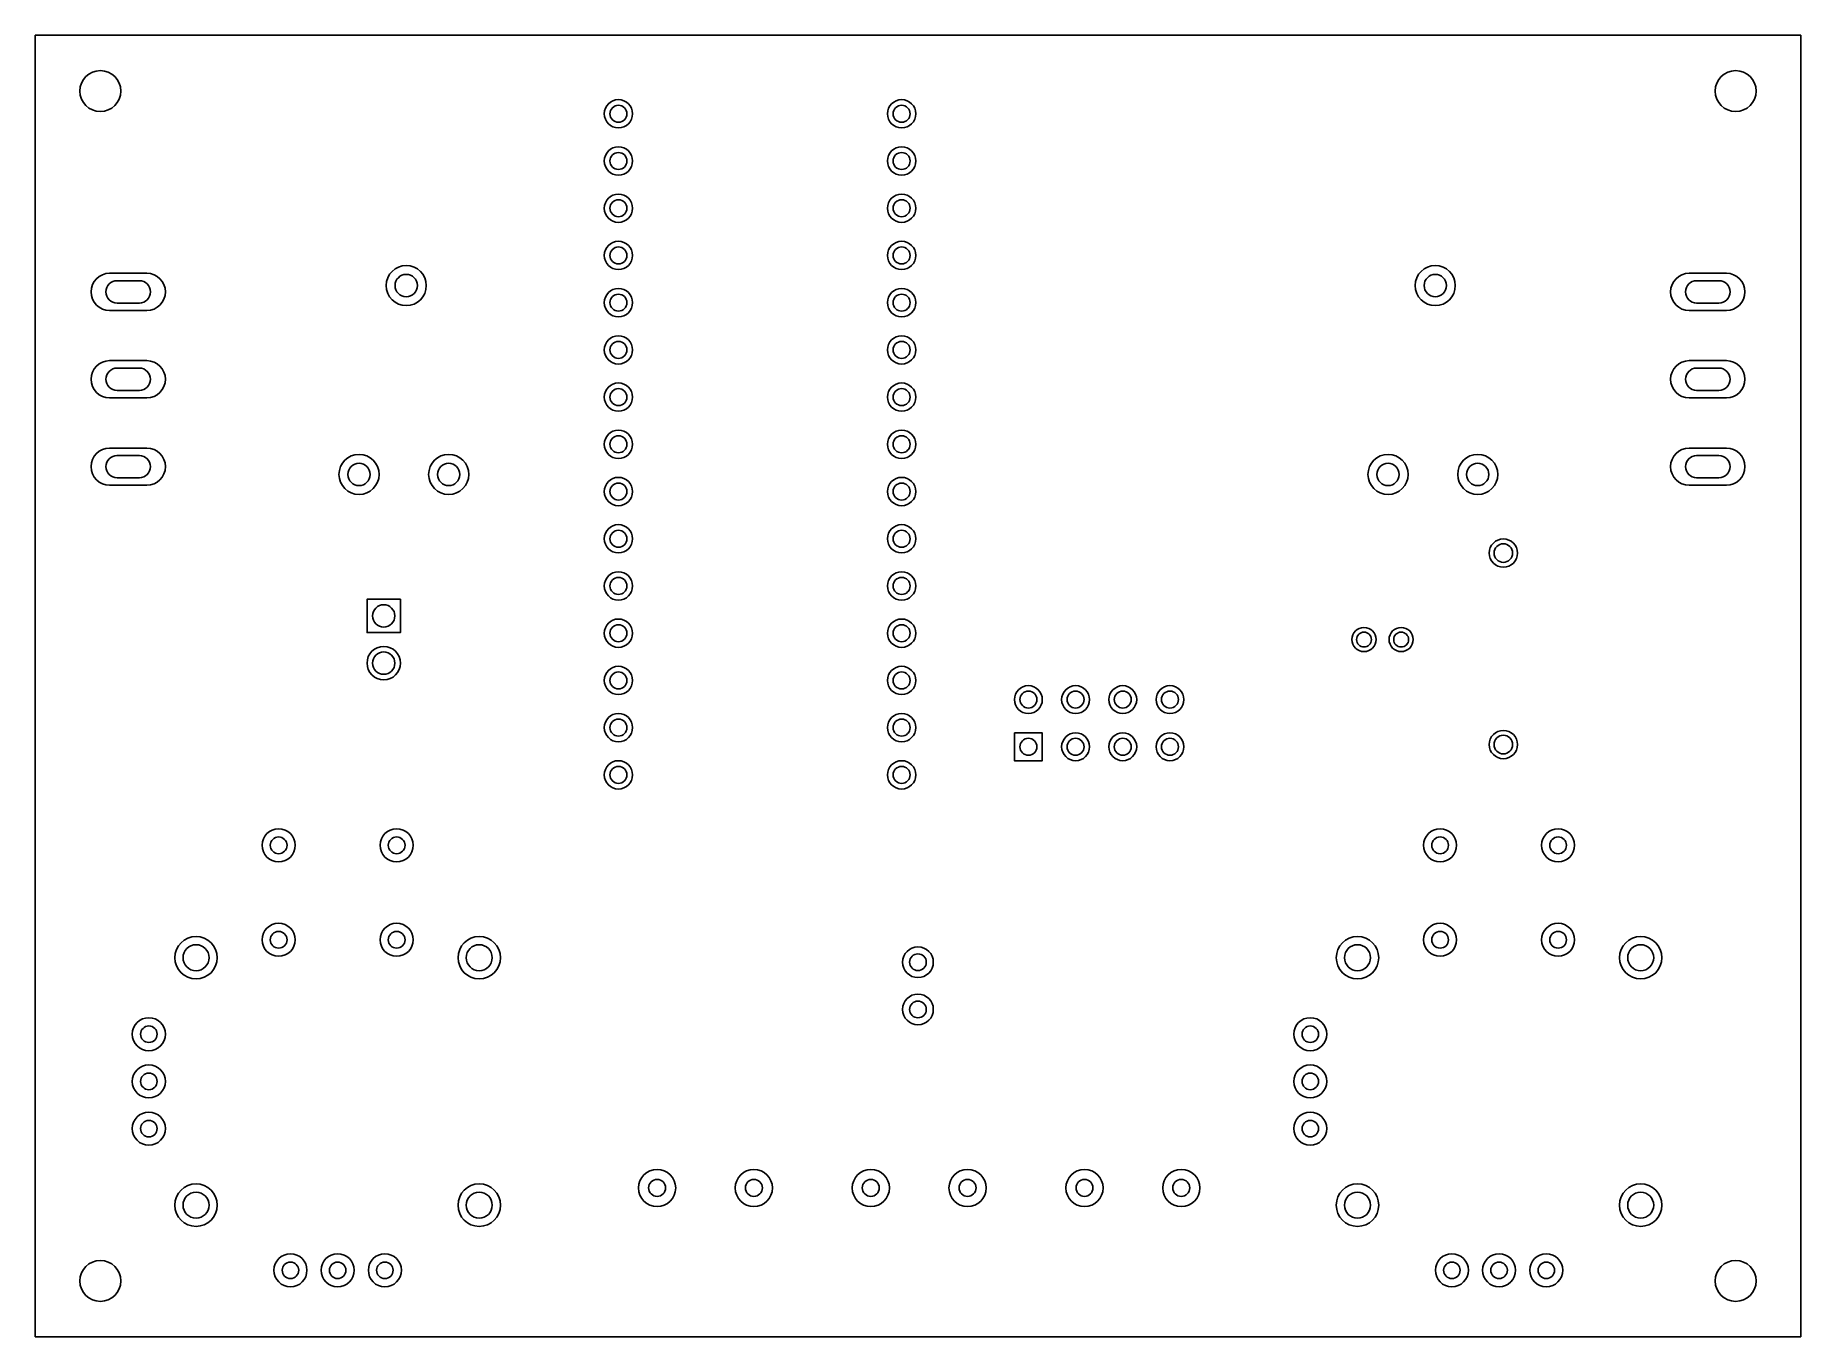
# Model space of a CAD drawing. Header units: millimetres. Extents: x 0 to 95, y 0 to 70.
import ezdxf

# ---------------------------------------------------------------- set-up
doc = ezdxf.new("R2010")
doc.units = ezdxf.units.MM

msp = doc.modelspace()

# ---------------------------------------------------------------- linework, layer by layer
for points in [[(0, 70), (0, 0), (95, 0), (95, 70), (0, 70)], [(6, 57.2), (4, 57.2)], [(91, 57.2), (89, 57.2)], [(5.6, 56.8), (4.4, 56.8)], [(90.6, 56.8), (89.4, 56.8)], [(6, 55.2), (4, 55.2)], [(5.6, 55.6), (4.4, 55.6)], [(91, 55.2), (89, 55.2)], [(90.6, 55.6), (89.4, 55.6)], [(6, 52.5), (4, 52.5)], [(91, 52.5), (89, 52.5)], [(5.6, 52.1), (4.4, 52.1)], [(90.6, 52.1), (89.4, 52.1)], [(6, 50.5), (4, 50.5)], [(5.6, 50.9), (4.4, 50.9)], [(91, 50.5), (89, 50.5)], [(90.6, 50.9), (89.4, 50.9)], [(6, 47.8), (4, 47.8)], [(91, 47.8), (89, 47.8)], [(5.6, 47.4), (4.4, 47.4)], [(90.6, 47.4), (89.4, 47.4)], [(6, 45.8), (4, 45.8)], [(5.6, 46.2), (4.4, 46.2)], [(91, 45.8), (89, 45.8)], [(90.6, 46.2), (89.4, 46.2)], [(19.65, 39.67), (19.65, 37.87), (17.85, 37.87), (17.85, 39.67)], [(52.691, 32.479), (54.189, 32.479), (54.189, 30.981), (52.691, 30.981)]]:
    msp.add_lwpolyline(points, close=True)
for centre, radius in [((3.5, 67), 1.1), ((91.5, 67), 1.1), ((31.38, 65.78), 0.762), ((46.62, 65.78), 0.762), ((31.38, 65.78), 0.457), ((46.62, 65.78), 0.457), ((31.38, 63.24), 0.762), ((31.38, 63.24), 0.457), ((46.62, 63.24), 0.762), ((46.62, 63.24), 0.457), ((31.38, 60.7), 0.762), ((31.38, 60.7), 0.457), ((46.62, 60.7), 0.762), ((46.62, 60.7), 0.457), ((31.38, 58.16), 0.762), ((46.62, 58.16), 0.762), ((31.38, 58.16), 0.457), ((46.62, 58.16), 0.457), ((19.96, 56.54), 1.08), ((19.96, 56.54), 0.6), ((75.335, 56.54), 1.08), ((75.335, 56.54), 0.6), ((31.38, 55.62), 0.762), ((31.38, 55.62), 0.457), ((46.62, 55.62), 0.762), ((46.62, 55.62), 0.457), ((31.38, 53.08), 0.762), ((31.38, 53.08), 0.457), ((46.62, 53.08), 0.762), ((46.62, 53.08), 0.457), ((31.38, 50.54), 0.762), ((46.62, 50.54), 0.762), ((31.38, 50.54), 0.457), ((46.62, 50.54), 0.457), ((31.38, 48), 0.762), ((31.38, 48), 0.457), ((46.62, 48), 0.762), ((46.62, 48), 0.457), ((17.42, 46.38), 1.08), ((17.42, 46.38), 0.6), ((22.246, 46.38), 1.08), ((22.246, 46.38), 0.6), ((72.795, 46.38), 1.08), ((72.795, 46.38), 0.6), ((77.621, 46.38), 1.08), ((77.621, 46.38), 0.6), ((31.38, 45.46), 0.762), ((31.38, 45.46), 0.457), ((46.62, 45.46), 0.762), ((46.62, 45.46), 0.457), ((31.38, 42.92), 0.762), ((31.38, 42.92), 0.457), ((46.62, 42.92), 0.762), ((46.62, 42.92), 0.457), ((79, 42.151), 0.762), ((79, 42.15), 0.5), ((31.38, 40.38), 0.762), ((46.62, 40.38), 0.762), ((31.38, 40.38), 0.457), ((46.62, 40.38), 0.457), ((18.75, 38.77), 0.6), ((31.38, 37.84), 0.762), ((31.38, 37.84), 0.457), ((46.62, 37.84), 0.762), ((46.62, 37.84), 0.457), ((71.5, 37.5), 0.65), ((73.5, 37.5), 0.65), ((18.75, 36.23), 0.9), ((71.5, 37.5), 0.4), ((73.5, 37.5), 0.4), ((18.75, 36.23), 0.6), ((31.38, 35.3), 0.762), ((31.38, 35.3), 0.457), ((46.62, 35.3), 0.762), ((46.62, 35.3), 0.457), ((53.44, 34.27), 0.749), ((53.44, 34.27), 0.457), ((55.98, 34.27), 0.749), ((55.98, 34.27), 0.457), ((58.52, 34.27), 0.749), ((58.52, 34.27), 0.457), ((61.06, 34.27), 0.749), ((61.06, 34.27), 0.457), ((31.38, 32.76), 0.762), ((46.62, 32.76), 0.762), ((31.38, 32.76), 0.457), ((46.62, 32.76), 0.457), ((55.98, 31.73), 0.749), ((58.52, 31.73), 0.749), ((61.06, 31.73), 0.749), ((79, 31.85), 0.762), ((79, 31.85), 0.5), ((53.44, 31.73), 0.457), ((55.98, 31.73), 0.457), ((58.52, 31.73), 0.457), ((61.06, 31.73), 0.457), ((31.38, 30.22), 0.762), ((31.38, 30.22), 0.457), ((46.62, 30.22), 0.762), ((46.62, 30.22), 0.457), ((13.095, 26.43), 0.889), ((13.095, 26.43), 0.45), ((19.445, 26.43), 0.889), ((19.445, 26.43), 0.45), ((75.595, 26.43), 0.889), ((75.595, 26.43), 0.45), ((81.945, 26.43), 0.889), ((81.945, 26.43), 0.45), ((13.095, 21.35), 0.889), ((19.445, 21.35), 0.889), ((75.595, 21.35), 0.889), ((81.945, 21.35), 0.889), ((8.65, 20.385), 1.143), ((8.65, 20.385), 0.699), ((13.095, 21.35), 0.45), ((19.445, 21.35), 0.45), ((23.89, 20.385), 1.143), ((23.89, 20.385), 0.699), ((47.498, 20.143), 0.826), ((71.15, 20.385), 1.143), ((71.15, 20.385), 0.699), ((75.595, 21.35), 0.45), ((81.945, 21.35), 0.45), ((86.39, 20.385), 1.143), ((86.39, 20.385), 0.699), ((47.498, 20.143), 0.45), ((47.498, 17.603), 0.826), ((47.498, 17.603), 0.45), ((6.11, 16.27), 0.889), ((68.61, 16.27), 0.889), ((6.11, 16.27), 0.445), ((68.61, 16.27), 0.445), ((6.11, 13.73), 0.889), ((68.61, 13.73), 0.889), ((6.11, 13.73), 0.445), ((68.61, 13.73), 0.445), ((6.11, 11.19), 0.889), ((6.11, 11.19), 0.445), ((68.61, 11.19), 0.889), ((68.61, 11.19), 0.445), ((33.46, 8), 1), ((38.667, 8), 1), ((44.96, 8), 1), ((50.167, 8), 1), ((56.46, 8), 1), ((61.667, 8), 1), ((8.65, 7.075), 1.143), ((8.65, 7.075), 0.699), ((23.89, 7.075), 1.143), ((23.89, 7.075), 0.699), ((33.46, 8), 0.457), ((38.667, 8), 0.457), ((44.96, 8), 0.457), ((50.167, 8), 0.457), ((56.46, 8), 0.457), ((61.667, 8), 0.457), ((71.15, 7.075), 1.143), ((71.15, 7.075), 0.699), ((86.39, 7.075), 1.143), ((86.39, 7.075), 0.699), ((3.5, 3), 1.1), ((13.73, 3.57), 0.889), ((13.73, 3.57), 0.445), ((16.27, 3.57), 0.889), ((16.27, 3.57), 0.445), ((18.81, 3.57), 0.889), ((18.81, 3.57), 0.445), ((76.23, 3.57), 0.889), ((76.23, 3.57), 0.445), ((78.77, 3.57), 0.889), ((78.77, 3.57), 0.445), ((81.31, 3.57), 0.889), ((81.31, 3.57), 0.445), ((91.5, 3), 1.1)]:
    msp.add_circle(centre, radius)
for centre, radius, start, end in [((4, 56.2), 1, 90, 270), ((6, 56.2), 1, 270, 90), ((89, 56.2), 1, 90, 270), ((91, 56.2), 1, 270, 90), ((4.4, 56.2), 0.6, 90, 270), ((5.6, 56.2), 0.6, 270, 90), ((89.4, 56.2), 0.6, 90, 270), ((90.6, 56.2), 0.6, 270, 90), ((4, 51.5), 1, 90, 270), ((6, 51.5), 1, 270, 90), ((89, 51.5), 1, 90, 270), ((91, 51.5), 1, 270, 90), ((4.4, 51.5), 0.6, 90, 270), ((5.6, 51.5), 0.6, 270, 90), ((89.4, 51.5), 0.6, 90, 270), ((90.6, 51.5), 0.6, 270, 90), ((4, 46.8), 1, 90, 270), ((6, 46.8), 1, 270, 90), ((89, 46.8), 1, 90, 270), ((91, 46.8), 1, 270, 90), ((4.4, 46.8), 0.6, 90, 270), ((5.6, 46.8), 0.6, 270, 90), ((89.4, 46.8), 0.6, 90, 270), ((90.6, 46.8), 0.6, 270, 90)]:
    msp.add_arc(centre, radius, start, end)

doc.saveas('drawing.dxf')
